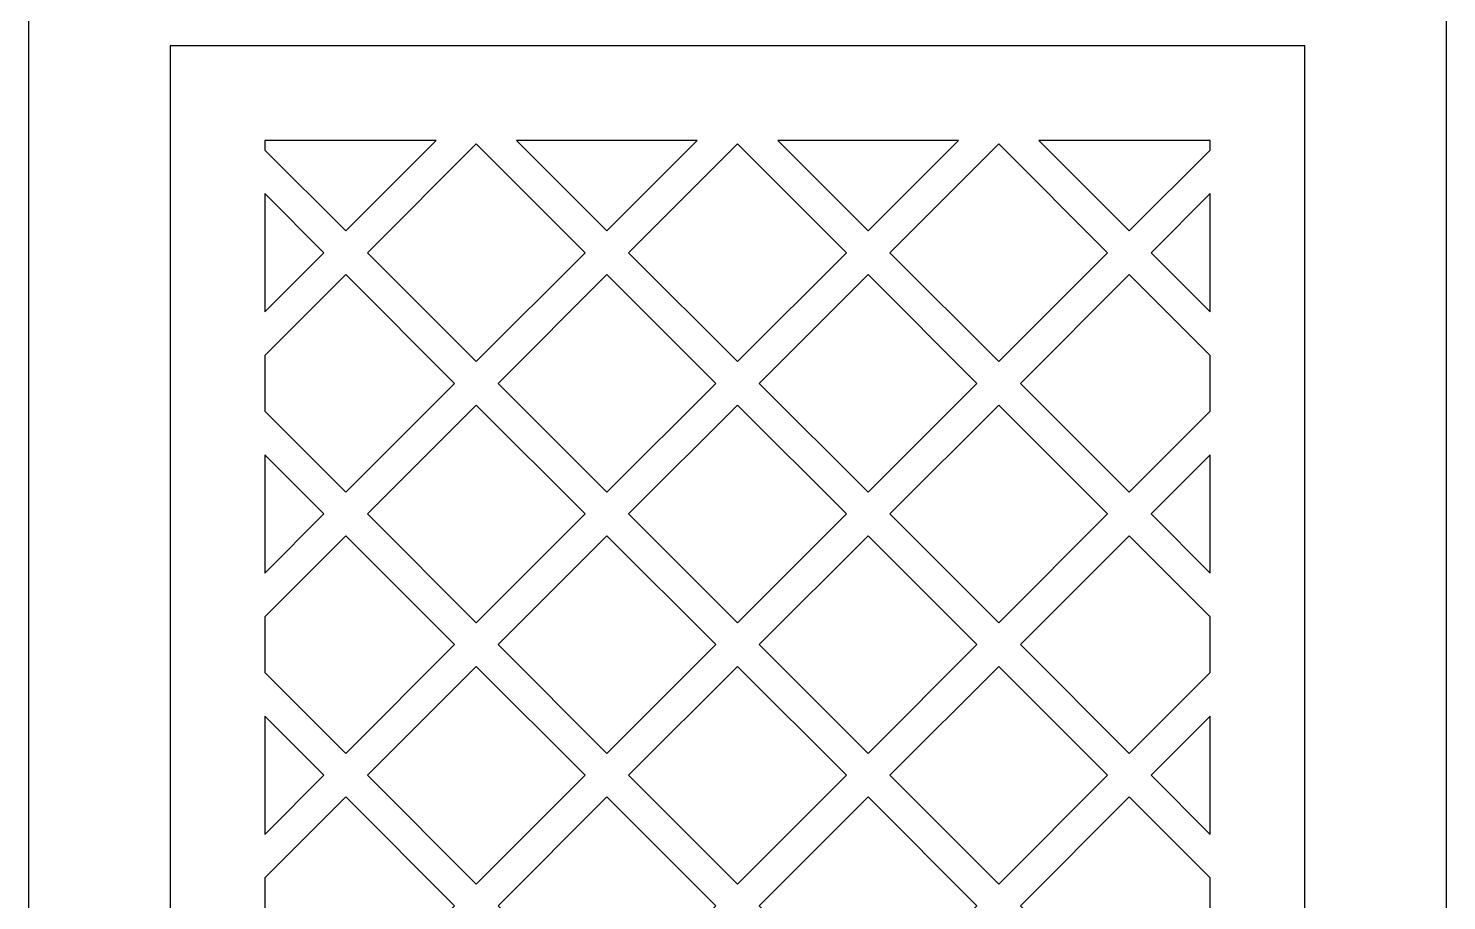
# Model space of a CAD drawing. Header units: centimetres. Extents: x 18.1 to 21.9, y -4.3 to 9.
# Drawn here: x 18.093 to 21.899, y 4.36 to 6.701 of the extents above; entities that cross this region are included whole.
import ezdxf

# ---------------------------------------------------------------- set-up
doc = ezdxf.new("R2010")
doc.units = ezdxf.units.CM
doc.header["$MEASUREMENT"] = 0
doc.layers.add('layer 1', color=7, linetype='Continuous')

msp = doc.modelspace()

# ---------------------------------------------------------------- linework, layer by layer
at = {"layer": 'layer 1', "color": 250}
for points, knots in [([(18.09278, 9.00077), (18.09278, 9.00077), (21.89898, 9.00077), (21.89898, 9.00077), (21.89898, 9.00077), (21.89898, 9.00077), (21.89898, -4.32092), (21.89898, -4.32092), (21.89898, -4.32092), (21.89898, -4.32092), (18.09278, -4.32092), (18.09278, -4.32092), (18.09278, -4.32092), (18.09278, -4.32092), (18.09278, 9.00077), (18.09278, 9.00077)], [0, 0, 0, 0, 0.2, 0.2, 0.2, 0.2, 0.4, 0.4, 0.4, 0.4, 0.6, 0.6, 0.6, 0.6, 1, 1, 1, 1]), ([(18.47341, 6.65362), (18.47341, 6.65362), (21.51835, 6.65362), (21.51835, 6.65362), (21.51835, 6.65362), (21.51835, 6.65362), (21.51835, -1.46627), (21.51835, -1.46627), (21.51835, -1.46627), (21.51835, -1.46627), (18.47341, -1.46627), (18.47341, -1.46627), (18.47341, -1.46627), (18.47341, -1.46627), (18.47341, 6.65362), (18.47341, 6.65362)], [0, 0, 0, 0, 0.2, 0.2, 0.2, 0.2, 0.4, 0.4, 0.4, 0.4, 0.6, 0.6, 0.6, 0.6, 1, 1, 1, 1]), ([(18.47341, 6.65362), (18.47341, 6.65362), (21.51835, 6.65362), (21.51835, 6.65362), (21.51835, 6.65362), (21.51835, 6.65362), (21.51835, -1.46627), (21.51835, -1.46627), (21.51835, -1.46627), (21.51835, -1.46627), (18.47341, -1.46627), (18.47341, -1.46627), (18.47341, -1.46627), (18.47341, -1.46627), (18.47341, 6.65362), (18.47341, 6.65362)], [0, 0, 0, 0, 0.2, 0.2, 0.2, 0.2, 0.4, 0.4, 0.4, 0.4, 0.6, 0.6, 0.6, 0.6, 1, 1, 1, 1]), ([(18.72714, 6.39988), (18.72714, 6.39988), (19.18705, 6.39988), (19.18705, 6.39988), (19.18705, 6.39988), (19.18705, 6.39988), (18.94435, 6.15718), (18.94435, 6.15718), (18.94435, 6.15718), (18.94435, 6.15718), (18.72714, 6.37436), (18.72714, 6.37436), (18.72714, 6.37436), (18.72714, 6.37436), (18.72714, 6.39988), (18.72714, 6.39988)], [0, 0, 0, 0, 0.2, 0.2, 0.2, 0.2, 0.4, 0.4, 0.4, 0.4, 0.6, 0.6, 0.6, 0.6, 1, 1, 1, 1]), ([(19.40268, 6.39988), (19.40268, 6.39988), (19.88807, 6.39988), (19.88807, 6.39988), (19.88807, 6.39988), (19.88807, 6.39988), (19.64537, 6.15718), (19.64537, 6.15718), (19.64537, 6.15718), (19.64537, 6.15718), (19.40268, 6.39988), (19.40268, 6.39988)], [0, 0, 0, 0, 0.25, 0.25, 0.25, 0.25, 0.5, 0.5, 0.5, 0.5, 1, 1, 1, 1]), ([(20.10369, 6.39988), (20.10369, 6.39988), (20.58908, 6.39988), (20.58908, 6.39988), (20.58908, 6.39988), (20.58908, 6.39988), (20.34638, 6.15718), (20.34638, 6.15718), (20.34638, 6.15718), (20.34638, 6.15718), (20.10369, 6.39988), (20.10369, 6.39988)], [0, 0, 0, 0, 0.25, 0.25, 0.25, 0.25, 0.5, 0.5, 0.5, 0.5, 1, 1, 1, 1]), ([(20.8047, 6.39988), (20.8047, 6.39988), (21.26461, 6.39988), (21.26461, 6.39988), (21.26461, 6.39988), (21.26461, 6.39988), (21.26461, 6.37436), (21.26461, 6.37436), (21.26461, 6.37436), (21.26461, 6.37436), (21.04741, 6.15718), (21.04741, 6.15718), (21.04741, 6.15718), (21.04741, 6.15718), (20.8047, 6.39988), (20.8047, 6.39988)], [0, 0, 0, 0, 0.2, 0.2, 0.2, 0.2, 0.4, 0.4, 0.4, 0.4, 0.6, 0.6, 0.6, 0.6, 1, 1, 1, 1]), ([(19.29486, 6.39084), (19.29486, 6.39084), (19.58695, 6.09876), (19.58695, 6.09876), (19.58695, 6.09876), (19.58695, 6.09876), (19.29486, 5.80665), (19.29486, 5.80665), (19.29486, 5.80665), (19.29486, 5.80665), (19.00277, 6.09876), (19.00277, 6.09876), (19.00277, 6.09876), (19.00277, 6.09876), (19.29486, 6.39084), (19.29486, 6.39084)], [0, 0, 0, 0, 0.2, 0.2, 0.2, 0.2, 0.4, 0.4, 0.4, 0.4, 0.6, 0.6, 0.6, 0.6, 1, 1, 1, 1]), ([(19.99588, 6.39084), (19.99588, 6.39084), (20.28797, 6.09876), (20.28797, 6.09876), (20.28797, 6.09876), (20.28797, 6.09876), (19.99588, 5.80665), (19.99588, 5.80665), (19.99588, 5.80665), (19.99588, 5.80665), (19.70379, 6.09876), (19.70379, 6.09876), (19.70379, 6.09876), (19.70379, 6.09876), (19.99588, 6.39084), (19.99588, 6.39084)], [0, 0, 0, 0, 0.2, 0.2, 0.2, 0.2, 0.4, 0.4, 0.4, 0.4, 0.6, 0.6, 0.6, 0.6, 1, 1, 1, 1]), ([(20.98899, 6.09876), (20.98899, 6.09876), (20.69689, 5.80665), (20.69689, 5.80665), (20.69689, 5.80665), (20.69689, 5.80665), (20.4048, 6.09876), (20.4048, 6.09876), (20.4048, 6.09876), (20.4048, 6.09876), (20.69689, 6.39084), (20.69689, 6.39084), (20.69689, 6.39084), (20.69689, 6.39084), (20.98899, 6.09876), (20.98899, 6.09876)], [0, 0, 0, 0, 0.2, 0.2, 0.2, 0.2, 0.4, 0.4, 0.4, 0.4, 0.6, 0.6, 0.6, 0.6, 1, 1, 1, 1]), ([(18.72714, 5.93998), (18.72714, 5.93998), (18.72714, 6.25754), (18.72714, 6.25754), (18.72714, 6.25754), (18.72714, 6.25754), (18.88594, 6.09876), (18.88594, 6.09876), (18.88594, 6.09876), (18.88594, 6.09876), (18.72714, 5.93998), (18.72714, 5.93998)], [0, 0, 0, 0, 0.25, 0.25, 0.25, 0.25, 0.5, 0.5, 0.5, 0.5, 1, 1, 1, 1]), ([(21.26461, 6.25754), (21.26461, 6.25754), (21.26461, 5.93998), (21.26461, 5.93998), (21.26461, 5.93998), (21.26461, 5.93998), (21.10582, 6.09876), (21.10582, 6.09876), (21.10582, 6.09876), (21.10582, 6.09876), (21.26461, 6.25754), (21.26461, 6.25754)], [0, 0, 0, 0, 0.25, 0.25, 0.25, 0.25, 0.5, 0.5, 0.5, 0.5, 1, 1, 1, 1]), ([(18.72714, 5.67337), (18.72714, 5.67337), (18.72714, 5.82313), (18.72714, 5.82313), (18.72714, 5.82313), (18.72714, 5.82313), (18.94435, 6.04035), (18.94435, 6.04035), (18.94435, 6.04035), (18.94435, 6.04035), (19.23645, 5.74826), (19.23645, 5.74826), (19.23645, 5.74826), (19.23645, 5.74826), (18.94435, 5.45617), (18.94435, 5.45617), (18.94435, 5.45617), (18.94435, 5.45617), (18.72714, 5.67337), (18.72714, 5.67337)], [0, 0, 0, 0, 0.1666667, 0.1666667, 0.1666667, 0.1666667, 0.3333333, 0.3333333, 0.3333333, 0.3333333, 0.5, 0.5, 0.5, 0.5, 0.6666667, 0.6666667, 0.6666667, 0.6666667, 1, 1, 1, 1]), ([(19.64537, 6.04035), (19.64537, 6.04035), (19.93747, 5.74826), (19.93747, 5.74826), (19.93747, 5.74826), (19.93747, 5.74826), (19.64537, 5.45617), (19.64537, 5.45617), (19.64537, 5.45617), (19.64537, 5.45617), (19.35327, 5.74826), (19.35327, 5.74826), (19.35327, 5.74826), (19.35327, 5.74826), (19.64537, 6.04035), (19.64537, 6.04035)], [0, 0, 0, 0, 0.2, 0.2, 0.2, 0.2, 0.4, 0.4, 0.4, 0.4, 0.6, 0.6, 0.6, 0.6, 1, 1, 1, 1]), ([(20.63849, 5.74826), (20.63849, 5.74826), (20.34638, 5.45617), (20.34638, 5.45617), (20.34638, 5.45617), (20.34638, 5.45617), (20.05429, 5.74826), (20.05429, 5.74826), (20.05429, 5.74826), (20.05429, 5.74826), (20.34638, 6.04035), (20.34638, 6.04035), (20.34638, 6.04035), (20.34638, 6.04035), (20.63849, 5.74826), (20.63849, 5.74826)], [0, 0, 0, 0, 0.2, 0.2, 0.2, 0.2, 0.4, 0.4, 0.4, 0.4, 0.6, 0.6, 0.6, 0.6, 1, 1, 1, 1]), ([(21.26461, 5.82313), (21.26461, 5.82313), (21.26461, 5.67337), (21.26461, 5.67337), (21.26461, 5.67337), (21.26461, 5.67337), (21.04741, 5.45617), (21.04741, 5.45617), (21.04741, 5.45617), (21.04741, 5.45617), (20.75531, 5.74826), (20.75531, 5.74826), (20.75531, 5.74826), (20.75531, 5.74826), (21.04741, 6.04035), (21.04741, 6.04035), (21.04741, 6.04035), (21.04741, 6.04035), (21.26461, 5.82313), (21.26461, 5.82313)], [0, 0, 0, 0, 0.1666667, 0.1666667, 0.1666667, 0.1666667, 0.3333333, 0.3333333, 0.3333333, 0.3333333, 0.5, 0.5, 0.5, 0.5, 0.6666667, 0.6666667, 0.6666667, 0.6666667, 1, 1, 1, 1]), ([(19.29486, 5.68983), (19.29486, 5.68983), (19.58695, 5.39775), (19.58695, 5.39775), (19.58695, 5.39775), (19.58695, 5.39775), (19.29486, 5.10565), (19.29486, 5.10565), (19.29486, 5.10565), (19.29486, 5.10565), (19.00277, 5.39775), (19.00277, 5.39775), (19.00277, 5.39775), (19.00277, 5.39775), (19.29486, 5.68983), (19.29486, 5.68983)], [0, 0, 0, 0, 0.2, 0.2, 0.2, 0.2, 0.4, 0.4, 0.4, 0.4, 0.6, 0.6, 0.6, 0.6, 1, 1, 1, 1]), ([(19.99588, 5.68983), (19.99588, 5.68983), (20.28797, 5.39775), (20.28797, 5.39775), (20.28797, 5.39775), (20.28797, 5.39775), (19.99588, 5.10565), (19.99588, 5.10565), (19.99588, 5.10565), (19.99588, 5.10565), (19.70379, 5.39775), (19.70379, 5.39775), (19.70379, 5.39775), (19.70379, 5.39775), (19.99588, 5.68983), (19.99588, 5.68983)], [0, 0, 0, 0, 0.2, 0.2, 0.2, 0.2, 0.4, 0.4, 0.4, 0.4, 0.6, 0.6, 0.6, 0.6, 1, 1, 1, 1]), ([(20.98899, 5.39775), (20.98899, 5.39775), (20.69689, 5.10565), (20.69689, 5.10565), (20.69689, 5.10565), (20.69689, 5.10565), (20.4048, 5.39775), (20.4048, 5.39775), (20.4048, 5.39775), (20.4048, 5.39775), (20.69689, 5.68983), (20.69689, 5.68983), (20.69689, 5.68983), (20.69689, 5.68983), (20.98899, 5.39775), (20.98899, 5.39775)], [0, 0, 0, 0, 0.2, 0.2, 0.2, 0.2, 0.4, 0.4, 0.4, 0.4, 0.6, 0.6, 0.6, 0.6, 1, 1, 1, 1]), ([(18.72714, 5.23896), (18.72714, 5.23896), (18.72714, 5.55654), (18.72714, 5.55654), (18.72714, 5.55654), (18.72714, 5.55654), (18.88594, 5.39775), (18.88594, 5.39775), (18.88594, 5.39775), (18.88594, 5.39775), (18.72714, 5.23896), (18.72714, 5.23896)], [0, 0, 0, 0, 0.25, 0.25, 0.25, 0.25, 0.5, 0.5, 0.5, 0.5, 1, 1, 1, 1]), ([(21.26461, 5.55654), (21.26461, 5.55654), (21.26461, 5.23896), (21.26461, 5.23896), (21.26461, 5.23896), (21.26461, 5.23896), (21.10582, 5.39775), (21.10582, 5.39775), (21.10582, 5.39775), (21.10582, 5.39775), (21.26461, 5.55654), (21.26461, 5.55654)], [0, 0, 0, 0, 0.25, 0.25, 0.25, 0.25, 0.5, 0.5, 0.5, 0.5, 1, 1, 1, 1]), ([(18.72714, 4.97234), (18.72714, 4.97234), (18.72714, 5.12211), (18.72714, 5.12211), (18.72714, 5.12211), (18.72714, 5.12211), (18.94435, 5.33932), (18.94435, 5.33932), (18.94435, 5.33932), (18.94435, 5.33932), (19.23645, 5.04723), (19.23645, 5.04723), (19.23645, 5.04723), (19.23645, 5.04723), (18.94435, 4.75515), (18.94435, 4.75515), (18.94435, 4.75515), (18.94435, 4.75515), (18.72714, 4.97234), (18.72714, 4.97234)], [0, 0, 0, 0, 0.1666667, 0.1666667, 0.1666667, 0.1666667, 0.3333333, 0.3333333, 0.3333333, 0.3333333, 0.5, 0.5, 0.5, 0.5, 0.6666667, 0.6666667, 0.6666667, 0.6666667, 1, 1, 1, 1]), ([(19.64537, 5.33932), (19.64537, 5.33932), (19.93747, 5.04723), (19.93747, 5.04723), (19.93747, 5.04723), (19.93747, 5.04723), (19.64537, 4.75515), (19.64537, 4.75515), (19.64537, 4.75515), (19.64537, 4.75515), (19.35327, 5.04723), (19.35327, 5.04723), (19.35327, 5.04723), (19.35327, 5.04723), (19.64537, 5.33932), (19.64537, 5.33932)], [0, 0, 0, 0, 0.2, 0.2, 0.2, 0.2, 0.4, 0.4, 0.4, 0.4, 0.6, 0.6, 0.6, 0.6, 1, 1, 1, 1]), ([(20.63849, 5.04723), (20.63849, 5.04723), (20.34638, 4.75515), (20.34638, 4.75515), (20.34638, 4.75515), (20.34638, 4.75515), (20.05429, 5.04723), (20.05429, 5.04723), (20.05429, 5.04723), (20.05429, 5.04723), (20.34638, 5.33932), (20.34638, 5.33932), (20.34638, 5.33932), (20.34638, 5.33932), (20.63849, 5.04723), (20.63849, 5.04723)], [0, 0, 0, 0, 0.2, 0.2, 0.2, 0.2, 0.4, 0.4, 0.4, 0.4, 0.6, 0.6, 0.6, 0.6, 1, 1, 1, 1]), ([(21.26461, 5.12211), (21.26461, 5.12211), (21.26461, 4.97234), (21.26461, 4.97234), (21.26461, 4.97234), (21.26461, 4.97234), (21.04741, 4.75515), (21.04741, 4.75515), (21.04741, 4.75515), (21.04741, 4.75515), (20.75531, 5.04723), (20.75531, 5.04723), (20.75531, 5.04723), (20.75531, 5.04723), (21.04741, 5.33932), (21.04741, 5.33932), (21.04741, 5.33932), (21.04741, 5.33932), (21.26461, 5.12211), (21.26461, 5.12211)], [0, 0, 0, 0, 0.1666667, 0.1666667, 0.1666667, 0.1666667, 0.3333333, 0.3333333, 0.3333333, 0.3333333, 0.5, 0.5, 0.5, 0.5, 0.6666667, 0.6666667, 0.6666667, 0.6666667, 1, 1, 1, 1]), ([(19.29486, 4.9888), (19.29486, 4.9888), (19.58695, 4.69673), (19.58695, 4.69673), (19.58695, 4.69673), (19.58695, 4.69673), (19.29486, 4.40463), (19.29486, 4.40463), (19.29486, 4.40463), (19.29486, 4.40463), (19.00277, 4.69673), (19.00277, 4.69673), (19.00277, 4.69673), (19.00277, 4.69673), (19.29486, 4.9888), (19.29486, 4.9888)], [0, 0, 0, 0, 0.2, 0.2, 0.2, 0.2, 0.4, 0.4, 0.4, 0.4, 0.6, 0.6, 0.6, 0.6, 1, 1, 1, 1]), ([(19.99588, 4.9888), (19.99588, 4.9888), (20.28797, 4.69673), (20.28797, 4.69673), (20.28797, 4.69673), (20.28797, 4.69673), (19.99588, 4.40463), (19.99588, 4.40463), (19.99588, 4.40463), (19.99588, 4.40463), (19.70379, 4.69673), (19.70379, 4.69673), (19.70379, 4.69673), (19.70379, 4.69673), (19.99588, 4.9888), (19.99588, 4.9888)], [0, 0, 0, 0, 0.2, 0.2, 0.2, 0.2, 0.4, 0.4, 0.4, 0.4, 0.6, 0.6, 0.6, 0.6, 1, 1, 1, 1]), ([(20.98899, 4.69673), (20.98899, 4.69673), (20.69689, 4.40463), (20.69689, 4.40463), (20.69689, 4.40463), (20.69689, 4.40463), (20.4048, 4.69673), (20.4048, 4.69673), (20.4048, 4.69673), (20.4048, 4.69673), (20.69689, 4.9888), (20.69689, 4.9888), (20.69689, 4.9888), (20.69689, 4.9888), (20.98899, 4.69673), (20.98899, 4.69673)], [0, 0, 0, 0, 0.2, 0.2, 0.2, 0.2, 0.4, 0.4, 0.4, 0.4, 0.6, 0.6, 0.6, 0.6, 1, 1, 1, 1]), ([(18.72714, 4.53792), (18.72714, 4.53792), (18.72714, 4.85551), (18.72714, 4.85551), (18.72714, 4.85551), (18.72714, 4.85551), (18.88594, 4.69673), (18.88594, 4.69673), (18.88594, 4.69673), (18.88594, 4.69673), (18.72714, 4.53792), (18.72714, 4.53792)], [0, 0, 0, 0, 0.25, 0.25, 0.25, 0.25, 0.5, 0.5, 0.5, 0.5, 1, 1, 1, 1]), ([(21.26461, 4.85551), (21.26461, 4.85551), (21.26461, 4.53792), (21.26461, 4.53792), (21.26461, 4.53792), (21.26461, 4.53792), (21.10582, 4.69673), (21.10582, 4.69673), (21.10582, 4.69673), (21.10582, 4.69673), (21.26461, 4.85551), (21.26461, 4.85551)], [0, 0, 0, 0, 0.25, 0.25, 0.25, 0.25, 0.5, 0.5, 0.5, 0.5, 1, 1, 1, 1]), ([(18.72714, 4.27133), (18.72714, 4.27133), (18.72714, 4.4211), (18.72714, 4.4211), (18.72714, 4.4211), (18.72714, 4.4211), (18.94435, 4.63831), (18.94435, 4.63831), (18.94435, 4.63831), (18.94435, 4.63831), (19.23645, 4.34621), (19.23645, 4.34621), (19.23645, 4.34621), (19.23645, 4.34621), (18.94435, 4.05414), (18.94435, 4.05414), (18.94435, 4.05414), (18.94435, 4.05414), (18.72714, 4.27133), (18.72714, 4.27133)], [0, 0, 0, 0, 0.1666667, 0.1666667, 0.1666667, 0.1666667, 0.3333333, 0.3333333, 0.3333333, 0.3333333, 0.5, 0.5, 0.5, 0.5, 0.6666667, 0.6666667, 0.6666667, 0.6666667, 1, 1, 1, 1]), ([(19.64537, 4.63831), (19.64537, 4.63831), (19.93747, 4.34621), (19.93747, 4.34621), (19.93747, 4.34621), (19.93747, 4.34621), (19.64537, 4.05414), (19.64537, 4.05414), (19.64537, 4.05414), (19.64537, 4.05414), (19.35327, 4.34621), (19.35327, 4.34621), (19.35327, 4.34621), (19.35327, 4.34621), (19.64537, 4.63831), (19.64537, 4.63831)], [0, 0, 0, 0, 0.2, 0.2, 0.2, 0.2, 0.4, 0.4, 0.4, 0.4, 0.6, 0.6, 0.6, 0.6, 1, 1, 1, 1]), ([(20.63849, 4.34621), (20.63849, 4.34621), (20.34638, 4.05414), (20.34638, 4.05414), (20.34638, 4.05414), (20.34638, 4.05414), (20.05429, 4.34621), (20.05429, 4.34621), (20.05429, 4.34621), (20.05429, 4.34621), (20.34638, 4.63831), (20.34638, 4.63831), (20.34638, 4.63831), (20.34638, 4.63831), (20.63849, 4.34621), (20.63849, 4.34621)], [0, 0, 0, 0, 0.2, 0.2, 0.2, 0.2, 0.4, 0.4, 0.4, 0.4, 0.6, 0.6, 0.6, 0.6, 1, 1, 1, 1]), ([(21.26461, 4.4211), (21.26461, 4.4211), (21.26461, 4.27133), (21.26461, 4.27133), (21.26461, 4.27133), (21.26461, 4.27133), (21.04741, 4.05414), (21.04741, 4.05414), (21.04741, 4.05414), (21.04741, 4.05414), (20.75531, 4.34621), (20.75531, 4.34621), (20.75531, 4.34621), (20.75531, 4.34621), (21.04741, 4.63831), (21.04741, 4.63831), (21.04741, 4.63831), (21.04741, 4.63831), (21.26461, 4.4211), (21.26461, 4.4211)], [0, 0, 0, 0, 0.1666667, 0.1666667, 0.1666667, 0.1666667, 0.3333333, 0.3333333, 0.3333333, 0.3333333, 0.5, 0.5, 0.5, 0.5, 0.6666667, 0.6666667, 0.6666667, 0.6666667, 1, 1, 1, 1])]:
    msp.add_open_spline(points, degree=3, knots=knots, dxfattribs=at)
at = {"layer": 'layer 1', "color": 7, "lineweight": 9}
for points, knots in [([(18.09278, 9.00077), (18.09278, 9.00077), (21.89898, 9.00077), (21.89898, 9.00077), (21.89898, 9.00077), (21.89898, 9.00077), (21.89898, -4.32092), (21.89898, -4.32092), (21.89898, -4.32092), (21.89898, -4.32092), (18.09278, -4.32092), (18.09278, -4.32092), (18.09278, -4.32092), (18.09278, -4.32092), (18.09278, 9.00077), (18.09278, 9.00077)], [0, 0, 0, 0, 0.2, 0.2, 0.2, 0.2, 0.4, 0.4, 0.4, 0.4, 0.6, 0.6, 0.6, 0.6, 1, 1, 1, 1]), ([(18.47341, 6.65362), (18.47341, 6.65362), (21.51835, 6.65362), (21.51835, 6.65362), (21.51835, 6.65362), (21.51835, 6.65362), (21.51835, -1.46627), (21.51835, -1.46627), (21.51835, -1.46627), (21.51835, -1.46627), (18.47341, -1.46627), (18.47341, -1.46627), (18.47341, -1.46627), (18.47341, -1.46627), (18.47341, 6.65362), (18.47341, 6.65362)], [0, 0, 0, 0, 0.2, 0.2, 0.2, 0.2, 0.4, 0.4, 0.4, 0.4, 0.6, 0.6, 0.6, 0.6, 1, 1, 1, 1]), ([(18.47341, 6.65362), (18.47341, 6.65362), (21.51835, 6.65362), (21.51835, 6.65362), (21.51835, 6.65362), (21.51835, 6.65362), (21.51835, -1.46627), (21.51835, -1.46627), (21.51835, -1.46627), (21.51835, -1.46627), (18.47341, -1.46627), (18.47341, -1.46627), (18.47341, -1.46627), (18.47341, -1.46627), (18.47341, 6.65362), (18.47341, 6.65362)], [0, 0, 0, 0, 0.2, 0.2, 0.2, 0.2, 0.4, 0.4, 0.4, 0.4, 0.6, 0.6, 0.6, 0.6, 1, 1, 1, 1]), ([(18.72714, 6.39988), (18.72714, 6.39988), (19.18705, 6.39988), (19.18705, 6.39988), (19.18705, 6.39988), (19.18705, 6.39988), (18.94435, 6.15718), (18.94435, 6.15718), (18.94435, 6.15718), (18.94435, 6.15718), (18.72714, 6.37436), (18.72714, 6.37436), (18.72714, 6.37436), (18.72714, 6.37436), (18.72714, 6.39988), (18.72714, 6.39988)], [0, 0, 0, 0, 0.2, 0.2, 0.2, 0.2, 0.4, 0.4, 0.4, 0.4, 0.6, 0.6, 0.6, 0.6, 1, 1, 1, 1]), ([(19.40268, 6.39988), (19.40268, 6.39988), (19.88807, 6.39988), (19.88807, 6.39988), (19.88807, 6.39988), (19.88807, 6.39988), (19.64537, 6.15718), (19.64537, 6.15718), (19.64537, 6.15718), (19.64537, 6.15718), (19.40268, 6.39988), (19.40268, 6.39988)], [0, 0, 0, 0, 0.25, 0.25, 0.25, 0.25, 0.5, 0.5, 0.5, 0.5, 1, 1, 1, 1]), ([(20.10369, 6.39988), (20.10369, 6.39988), (20.58908, 6.39988), (20.58908, 6.39988), (20.58908, 6.39988), (20.58908, 6.39988), (20.34638, 6.15718), (20.34638, 6.15718), (20.34638, 6.15718), (20.34638, 6.15718), (20.10369, 6.39988), (20.10369, 6.39988)], [0, 0, 0, 0, 0.25, 0.25, 0.25, 0.25, 0.5, 0.5, 0.5, 0.5, 1, 1, 1, 1]), ([(20.8047, 6.39988), (20.8047, 6.39988), (21.26461, 6.39988), (21.26461, 6.39988), (21.26461, 6.39988), (21.26461, 6.39988), (21.26461, 6.37436), (21.26461, 6.37436), (21.26461, 6.37436), (21.26461, 6.37436), (21.04741, 6.15718), (21.04741, 6.15718), (21.04741, 6.15718), (21.04741, 6.15718), (20.8047, 6.39988), (20.8047, 6.39988)], [0, 0, 0, 0, 0.2, 0.2, 0.2, 0.2, 0.4, 0.4, 0.4, 0.4, 0.6, 0.6, 0.6, 0.6, 1, 1, 1, 1]), ([(19.29486, 6.39084), (19.29486, 6.39084), (19.58695, 6.09876), (19.58695, 6.09876), (19.58695, 6.09876), (19.58695, 6.09876), (19.29486, 5.80665), (19.29486, 5.80665), (19.29486, 5.80665), (19.29486, 5.80665), (19.00277, 6.09876), (19.00277, 6.09876), (19.00277, 6.09876), (19.00277, 6.09876), (19.29486, 6.39084), (19.29486, 6.39084)], [0, 0, 0, 0, 0.2, 0.2, 0.2, 0.2, 0.4, 0.4, 0.4, 0.4, 0.6, 0.6, 0.6, 0.6, 1, 1, 1, 1]), ([(19.99588, 6.39084), (19.99588, 6.39084), (20.28797, 6.09876), (20.28797, 6.09876), (20.28797, 6.09876), (20.28797, 6.09876), (19.99588, 5.80665), (19.99588, 5.80665), (19.99588, 5.80665), (19.99588, 5.80665), (19.70379, 6.09876), (19.70379, 6.09876), (19.70379, 6.09876), (19.70379, 6.09876), (19.99588, 6.39084), (19.99588, 6.39084)], [0, 0, 0, 0, 0.2, 0.2, 0.2, 0.2, 0.4, 0.4, 0.4, 0.4, 0.6, 0.6, 0.6, 0.6, 1, 1, 1, 1]), ([(20.98899, 6.09876), (20.98899, 6.09876), (20.69689, 5.80665), (20.69689, 5.80665), (20.69689, 5.80665), (20.69689, 5.80665), (20.4048, 6.09876), (20.4048, 6.09876), (20.4048, 6.09876), (20.4048, 6.09876), (20.69689, 6.39084), (20.69689, 6.39084), (20.69689, 6.39084), (20.69689, 6.39084), (20.98899, 6.09876), (20.98899, 6.09876)], [0, 0, 0, 0, 0.2, 0.2, 0.2, 0.2, 0.4, 0.4, 0.4, 0.4, 0.6, 0.6, 0.6, 0.6, 1, 1, 1, 1]), ([(18.72714, 5.93998), (18.72714, 5.93998), (18.72714, 6.25754), (18.72714, 6.25754), (18.72714, 6.25754), (18.72714, 6.25754), (18.88594, 6.09876), (18.88594, 6.09876), (18.88594, 6.09876), (18.88594, 6.09876), (18.72714, 5.93998), (18.72714, 5.93998)], [0, 0, 0, 0, 0.25, 0.25, 0.25, 0.25, 0.5, 0.5, 0.5, 0.5, 1, 1, 1, 1]), ([(21.26461, 6.25754), (21.26461, 6.25754), (21.26461, 5.93998), (21.26461, 5.93998), (21.26461, 5.93998), (21.26461, 5.93998), (21.10582, 6.09876), (21.10582, 6.09876), (21.10582, 6.09876), (21.10582, 6.09876), (21.26461, 6.25754), (21.26461, 6.25754)], [0, 0, 0, 0, 0.25, 0.25, 0.25, 0.25, 0.5, 0.5, 0.5, 0.5, 1, 1, 1, 1]), ([(18.72714, 5.67337), (18.72714, 5.67337), (18.72714, 5.82313), (18.72714, 5.82313), (18.72714, 5.82313), (18.72714, 5.82313), (18.94435, 6.04035), (18.94435, 6.04035), (18.94435, 6.04035), (18.94435, 6.04035), (19.23645, 5.74826), (19.23645, 5.74826), (19.23645, 5.74826), (19.23645, 5.74826), (18.94435, 5.45617), (18.94435, 5.45617), (18.94435, 5.45617), (18.94435, 5.45617), (18.72714, 5.67337), (18.72714, 5.67337)], [0, 0, 0, 0, 0.1666667, 0.1666667, 0.1666667, 0.1666667, 0.3333333, 0.3333333, 0.3333333, 0.3333333, 0.5, 0.5, 0.5, 0.5, 0.6666667, 0.6666667, 0.6666667, 0.6666667, 1, 1, 1, 1]), ([(19.64537, 6.04035), (19.64537, 6.04035), (19.93747, 5.74826), (19.93747, 5.74826), (19.93747, 5.74826), (19.93747, 5.74826), (19.64537, 5.45617), (19.64537, 5.45617), (19.64537, 5.45617), (19.64537, 5.45617), (19.35327, 5.74826), (19.35327, 5.74826), (19.35327, 5.74826), (19.35327, 5.74826), (19.64537, 6.04035), (19.64537, 6.04035)], [0, 0, 0, 0, 0.2, 0.2, 0.2, 0.2, 0.4, 0.4, 0.4, 0.4, 0.6, 0.6, 0.6, 0.6, 1, 1, 1, 1]), ([(20.63849, 5.74826), (20.63849, 5.74826), (20.34638, 5.45617), (20.34638, 5.45617), (20.34638, 5.45617), (20.34638, 5.45617), (20.05429, 5.74826), (20.05429, 5.74826), (20.05429, 5.74826), (20.05429, 5.74826), (20.34638, 6.04035), (20.34638, 6.04035), (20.34638, 6.04035), (20.34638, 6.04035), (20.63849, 5.74826), (20.63849, 5.74826)], [0, 0, 0, 0, 0.2, 0.2, 0.2, 0.2, 0.4, 0.4, 0.4, 0.4, 0.6, 0.6, 0.6, 0.6, 1, 1, 1, 1]), ([(21.26461, 5.82313), (21.26461, 5.82313), (21.26461, 5.67337), (21.26461, 5.67337), (21.26461, 5.67337), (21.26461, 5.67337), (21.04741, 5.45617), (21.04741, 5.45617), (21.04741, 5.45617), (21.04741, 5.45617), (20.75531, 5.74826), (20.75531, 5.74826), (20.75531, 5.74826), (20.75531, 5.74826), (21.04741, 6.04035), (21.04741, 6.04035), (21.04741, 6.04035), (21.04741, 6.04035), (21.26461, 5.82313), (21.26461, 5.82313)], [0, 0, 0, 0, 0.1666667, 0.1666667, 0.1666667, 0.1666667, 0.3333333, 0.3333333, 0.3333333, 0.3333333, 0.5, 0.5, 0.5, 0.5, 0.6666667, 0.6666667, 0.6666667, 0.6666667, 1, 1, 1, 1]), ([(19.29486, 5.68983), (19.29486, 5.68983), (19.58695, 5.39775), (19.58695, 5.39775), (19.58695, 5.39775), (19.58695, 5.39775), (19.29486, 5.10565), (19.29486, 5.10565), (19.29486, 5.10565), (19.29486, 5.10565), (19.00277, 5.39775), (19.00277, 5.39775), (19.00277, 5.39775), (19.00277, 5.39775), (19.29486, 5.68983), (19.29486, 5.68983)], [0, 0, 0, 0, 0.2, 0.2, 0.2, 0.2, 0.4, 0.4, 0.4, 0.4, 0.6, 0.6, 0.6, 0.6, 1, 1, 1, 1]), ([(19.99588, 5.68983), (19.99588, 5.68983), (20.28797, 5.39775), (20.28797, 5.39775), (20.28797, 5.39775), (20.28797, 5.39775), (19.99588, 5.10565), (19.99588, 5.10565), (19.99588, 5.10565), (19.99588, 5.10565), (19.70379, 5.39775), (19.70379, 5.39775), (19.70379, 5.39775), (19.70379, 5.39775), (19.99588, 5.68983), (19.99588, 5.68983)], [0, 0, 0, 0, 0.2, 0.2, 0.2, 0.2, 0.4, 0.4, 0.4, 0.4, 0.6, 0.6, 0.6, 0.6, 1, 1, 1, 1]), ([(20.98899, 5.39775), (20.98899, 5.39775), (20.69689, 5.10565), (20.69689, 5.10565), (20.69689, 5.10565), (20.69689, 5.10565), (20.4048, 5.39775), (20.4048, 5.39775), (20.4048, 5.39775), (20.4048, 5.39775), (20.69689, 5.68983), (20.69689, 5.68983), (20.69689, 5.68983), (20.69689, 5.68983), (20.98899, 5.39775), (20.98899, 5.39775)], [0, 0, 0, 0, 0.2, 0.2, 0.2, 0.2, 0.4, 0.4, 0.4, 0.4, 0.6, 0.6, 0.6, 0.6, 1, 1, 1, 1]), ([(18.72714, 5.23896), (18.72714, 5.23896), (18.72714, 5.55654), (18.72714, 5.55654), (18.72714, 5.55654), (18.72714, 5.55654), (18.88594, 5.39775), (18.88594, 5.39775), (18.88594, 5.39775), (18.88594, 5.39775), (18.72714, 5.23896), (18.72714, 5.23896)], [0, 0, 0, 0, 0.25, 0.25, 0.25, 0.25, 0.5, 0.5, 0.5, 0.5, 1, 1, 1, 1]), ([(21.26461, 5.55654), (21.26461, 5.55654), (21.26461, 5.23896), (21.26461, 5.23896), (21.26461, 5.23896), (21.26461, 5.23896), (21.10582, 5.39775), (21.10582, 5.39775), (21.10582, 5.39775), (21.10582, 5.39775), (21.26461, 5.55654), (21.26461, 5.55654)], [0, 0, 0, 0, 0.25, 0.25, 0.25, 0.25, 0.5, 0.5, 0.5, 0.5, 1, 1, 1, 1]), ([(18.72714, 4.97234), (18.72714, 4.97234), (18.72714, 5.12211), (18.72714, 5.12211), (18.72714, 5.12211), (18.72714, 5.12211), (18.94435, 5.33932), (18.94435, 5.33932), (18.94435, 5.33932), (18.94435, 5.33932), (19.23645, 5.04723), (19.23645, 5.04723), (19.23645, 5.04723), (19.23645, 5.04723), (18.94435, 4.75515), (18.94435, 4.75515), (18.94435, 4.75515), (18.94435, 4.75515), (18.72714, 4.97234), (18.72714, 4.97234)], [0, 0, 0, 0, 0.1666667, 0.1666667, 0.1666667, 0.1666667, 0.3333333, 0.3333333, 0.3333333, 0.3333333, 0.5, 0.5, 0.5, 0.5, 0.6666667, 0.6666667, 0.6666667, 0.6666667, 1, 1, 1, 1]), ([(19.64537, 5.33932), (19.64537, 5.33932), (19.93747, 5.04723), (19.93747, 5.04723), (19.93747, 5.04723), (19.93747, 5.04723), (19.64537, 4.75515), (19.64537, 4.75515), (19.64537, 4.75515), (19.64537, 4.75515), (19.35327, 5.04723), (19.35327, 5.04723), (19.35327, 5.04723), (19.35327, 5.04723), (19.64537, 5.33932), (19.64537, 5.33932)], [0, 0, 0, 0, 0.2, 0.2, 0.2, 0.2, 0.4, 0.4, 0.4, 0.4, 0.6, 0.6, 0.6, 0.6, 1, 1, 1, 1]), ([(20.63849, 5.04723), (20.63849, 5.04723), (20.34638, 4.75515), (20.34638, 4.75515), (20.34638, 4.75515), (20.34638, 4.75515), (20.05429, 5.04723), (20.05429, 5.04723), (20.05429, 5.04723), (20.05429, 5.04723), (20.34638, 5.33932), (20.34638, 5.33932), (20.34638, 5.33932), (20.34638, 5.33932), (20.63849, 5.04723), (20.63849, 5.04723)], [0, 0, 0, 0, 0.2, 0.2, 0.2, 0.2, 0.4, 0.4, 0.4, 0.4, 0.6, 0.6, 0.6, 0.6, 1, 1, 1, 1]), ([(21.26461, 5.12211), (21.26461, 5.12211), (21.26461, 4.97234), (21.26461, 4.97234), (21.26461, 4.97234), (21.26461, 4.97234), (21.04741, 4.75515), (21.04741, 4.75515), (21.04741, 4.75515), (21.04741, 4.75515), (20.75531, 5.04723), (20.75531, 5.04723), (20.75531, 5.04723), (20.75531, 5.04723), (21.04741, 5.33932), (21.04741, 5.33932), (21.04741, 5.33932), (21.04741, 5.33932), (21.26461, 5.12211), (21.26461, 5.12211)], [0, 0, 0, 0, 0.1666667, 0.1666667, 0.1666667, 0.1666667, 0.3333333, 0.3333333, 0.3333333, 0.3333333, 0.5, 0.5, 0.5, 0.5, 0.6666667, 0.6666667, 0.6666667, 0.6666667, 1, 1, 1, 1]), ([(19.29486, 4.9888), (19.29486, 4.9888), (19.58695, 4.69673), (19.58695, 4.69673), (19.58695, 4.69673), (19.58695, 4.69673), (19.29486, 4.40463), (19.29486, 4.40463), (19.29486, 4.40463), (19.29486, 4.40463), (19.00277, 4.69673), (19.00277, 4.69673), (19.00277, 4.69673), (19.00277, 4.69673), (19.29486, 4.9888), (19.29486, 4.9888)], [0, 0, 0, 0, 0.2, 0.2, 0.2, 0.2, 0.4, 0.4, 0.4, 0.4, 0.6, 0.6, 0.6, 0.6, 1, 1, 1, 1]), ([(19.99588, 4.9888), (19.99588, 4.9888), (20.28797, 4.69673), (20.28797, 4.69673), (20.28797, 4.69673), (20.28797, 4.69673), (19.99588, 4.40463), (19.99588, 4.40463), (19.99588, 4.40463), (19.99588, 4.40463), (19.70379, 4.69673), (19.70379, 4.69673), (19.70379, 4.69673), (19.70379, 4.69673), (19.99588, 4.9888), (19.99588, 4.9888)], [0, 0, 0, 0, 0.2, 0.2, 0.2, 0.2, 0.4, 0.4, 0.4, 0.4, 0.6, 0.6, 0.6, 0.6, 1, 1, 1, 1]), ([(20.98899, 4.69673), (20.98899, 4.69673), (20.69689, 4.40463), (20.69689, 4.40463), (20.69689, 4.40463), (20.69689, 4.40463), (20.4048, 4.69673), (20.4048, 4.69673), (20.4048, 4.69673), (20.4048, 4.69673), (20.69689, 4.9888), (20.69689, 4.9888), (20.69689, 4.9888), (20.69689, 4.9888), (20.98899, 4.69673), (20.98899, 4.69673)], [0, 0, 0, 0, 0.2, 0.2, 0.2, 0.2, 0.4, 0.4, 0.4, 0.4, 0.6, 0.6, 0.6, 0.6, 1, 1, 1, 1]), ([(18.72714, 4.53792), (18.72714, 4.53792), (18.72714, 4.85551), (18.72714, 4.85551), (18.72714, 4.85551), (18.72714, 4.85551), (18.88594, 4.69673), (18.88594, 4.69673), (18.88594, 4.69673), (18.88594, 4.69673), (18.72714, 4.53792), (18.72714, 4.53792)], [0, 0, 0, 0, 0.25, 0.25, 0.25, 0.25, 0.5, 0.5, 0.5, 0.5, 1, 1, 1, 1]), ([(21.26461, 4.85551), (21.26461, 4.85551), (21.26461, 4.53792), (21.26461, 4.53792), (21.26461, 4.53792), (21.26461, 4.53792), (21.10582, 4.69673), (21.10582, 4.69673), (21.10582, 4.69673), (21.10582, 4.69673), (21.26461, 4.85551), (21.26461, 4.85551)], [0, 0, 0, 0, 0.25, 0.25, 0.25, 0.25, 0.5, 0.5, 0.5, 0.5, 1, 1, 1, 1]), ([(18.72714, 4.27133), (18.72714, 4.27133), (18.72714, 4.4211), (18.72714, 4.4211), (18.72714, 4.4211), (18.72714, 4.4211), (18.94435, 4.63831), (18.94435, 4.63831), (18.94435, 4.63831), (18.94435, 4.63831), (19.23645, 4.34621), (19.23645, 4.34621), (19.23645, 4.34621), (19.23645, 4.34621), (18.94435, 4.05414), (18.94435, 4.05414), (18.94435, 4.05414), (18.94435, 4.05414), (18.72714, 4.27133), (18.72714, 4.27133)], [0, 0, 0, 0, 0.1666667, 0.1666667, 0.1666667, 0.1666667, 0.3333333, 0.3333333, 0.3333333, 0.3333333, 0.5, 0.5, 0.5, 0.5, 0.6666667, 0.6666667, 0.6666667, 0.6666667, 1, 1, 1, 1]), ([(19.64537, 4.63831), (19.64537, 4.63831), (19.93747, 4.34621), (19.93747, 4.34621), (19.93747, 4.34621), (19.93747, 4.34621), (19.64537, 4.05414), (19.64537, 4.05414), (19.64537, 4.05414), (19.64537, 4.05414), (19.35327, 4.34621), (19.35327, 4.34621), (19.35327, 4.34621), (19.35327, 4.34621), (19.64537, 4.63831), (19.64537, 4.63831)], [0, 0, 0, 0, 0.2, 0.2, 0.2, 0.2, 0.4, 0.4, 0.4, 0.4, 0.6, 0.6, 0.6, 0.6, 1, 1, 1, 1]), ([(20.63849, 4.34621), (20.63849, 4.34621), (20.34638, 4.05414), (20.34638, 4.05414), (20.34638, 4.05414), (20.34638, 4.05414), (20.05429, 4.34621), (20.05429, 4.34621), (20.05429, 4.34621), (20.05429, 4.34621), (20.34638, 4.63831), (20.34638, 4.63831), (20.34638, 4.63831), (20.34638, 4.63831), (20.63849, 4.34621), (20.63849, 4.34621)], [0, 0, 0, 0, 0.2, 0.2, 0.2, 0.2, 0.4, 0.4, 0.4, 0.4, 0.6, 0.6, 0.6, 0.6, 1, 1, 1, 1]), ([(21.26461, 4.4211), (21.26461, 4.4211), (21.26461, 4.27133), (21.26461, 4.27133), (21.26461, 4.27133), (21.26461, 4.27133), (21.04741, 4.05414), (21.04741, 4.05414), (21.04741, 4.05414), (21.04741, 4.05414), (20.75531, 4.34621), (20.75531, 4.34621), (20.75531, 4.34621), (20.75531, 4.34621), (21.04741, 4.63831), (21.04741, 4.63831), (21.04741, 4.63831), (21.04741, 4.63831), (21.26461, 4.4211), (21.26461, 4.4211)], [0, 0, 0, 0, 0.1666667, 0.1666667, 0.1666667, 0.1666667, 0.3333333, 0.3333333, 0.3333333, 0.3333333, 0.5, 0.5, 0.5, 0.5, 0.6666667, 0.6666667, 0.6666667, 0.6666667, 1, 1, 1, 1])]:
    msp.add_open_spline(points, degree=3, knots=knots, dxfattribs=at)

doc.saveas('drawing.dxf')
